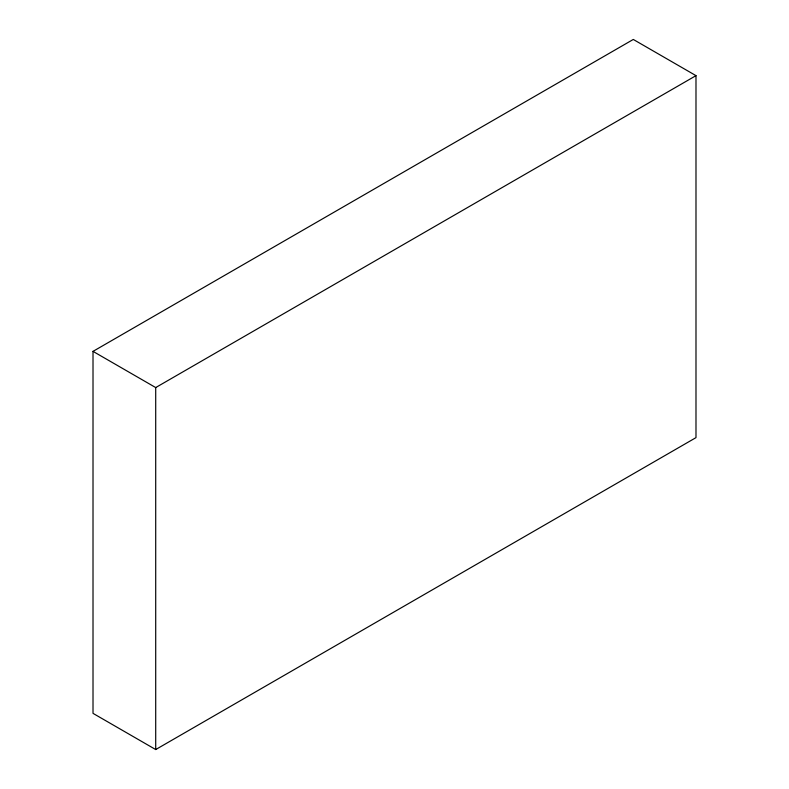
<?xml version="1.0" encoding="UTF-8"?>
<svg xmlns="http://www.w3.org/2000/svg" width="789" height="789" viewBox="0 0 789 789"><rect width="100%" height="100%" fill="white"/><g stroke="black" fill="none" stroke-linecap="round" stroke-linejoin="round"><path stroke-width="1.18" d="M93.013 351.371L633.291 39.45L695.987 75.645L695.987 437.629L155.709 749.55L93.013 713.355L93.013 351.371L155.709 387.567L695.987 75.645M155.709 387.567L155.709 749.55"/></g></svg>
